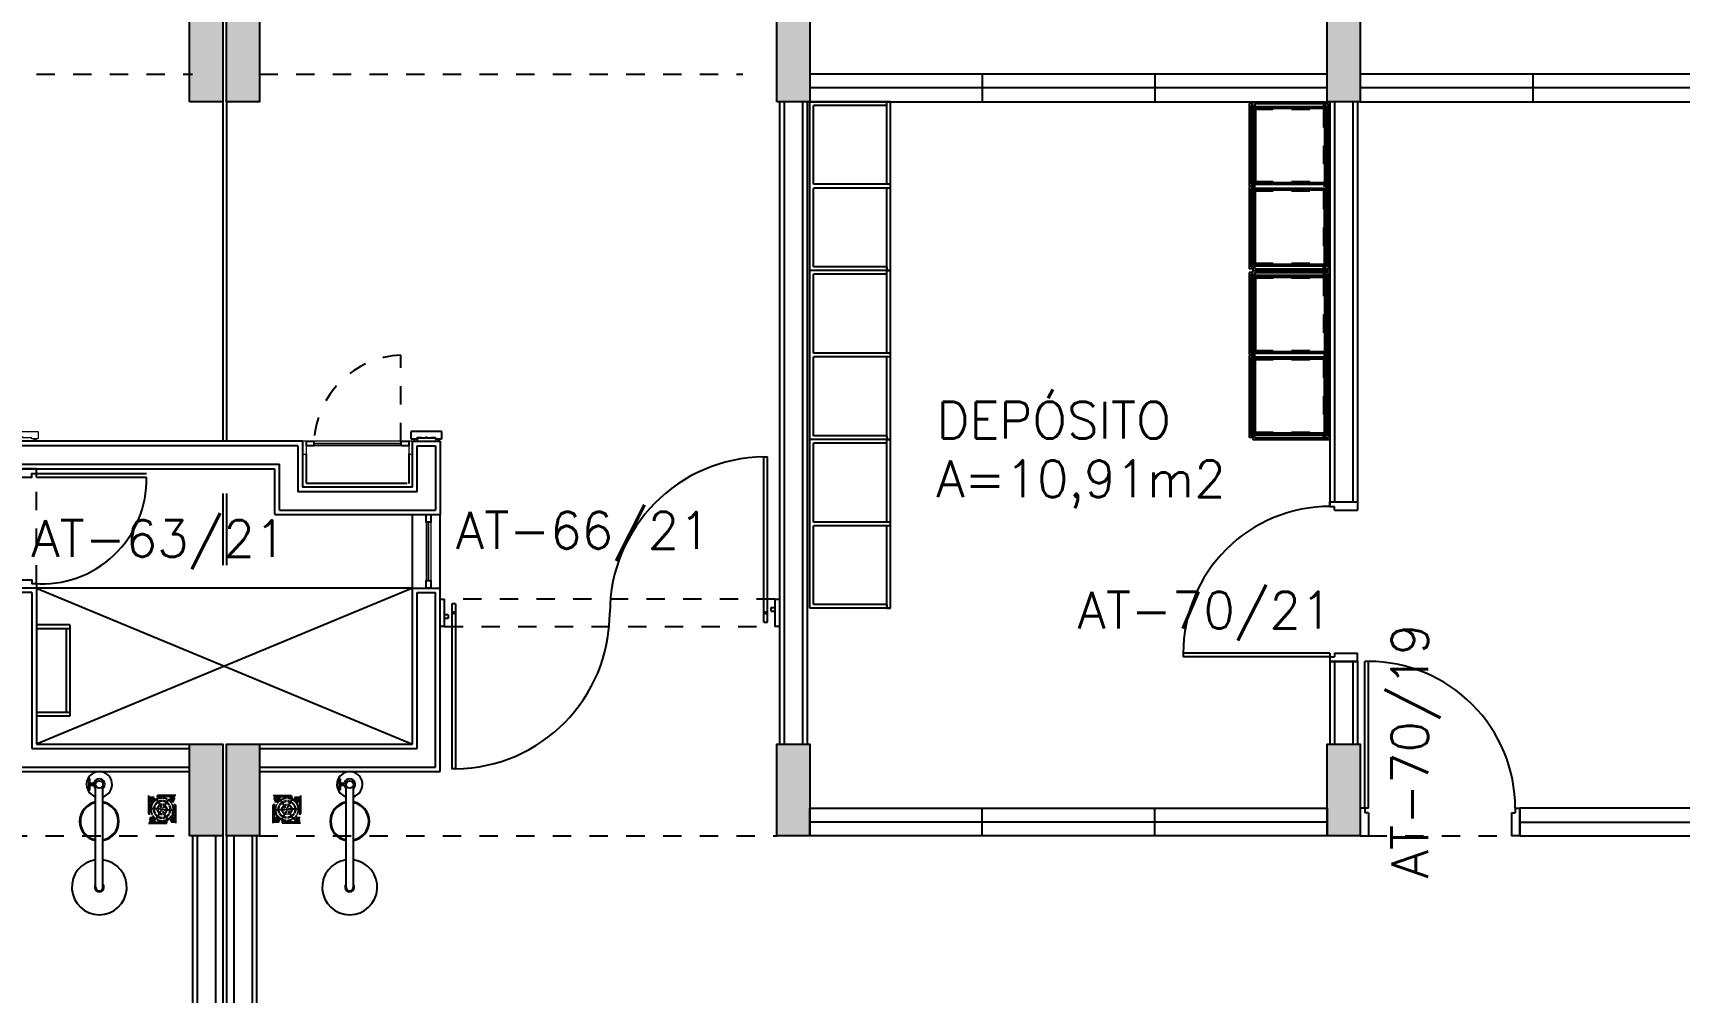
# Model space of a CAD drawing. Header units: metres. Extents: x -31 to 130, y -13 to 69.
# Drawn here: x 62.06 to 71.03, y 9.07 to 14.3 of the extents above; entities that cross this region are included whole.
import ezdxf

# ---------------------------------------------------------------- set-up
doc = ezdxf.new("R2010")
doc.units = ezdxf.units.M
doc.header["$LTSCALE"] = 0.002
doc.header["$MEASUREMENT"] = 0
doc.linetypes.add('HIDDEN', pattern=[9.525, 6.35, -3.175])
doc.linetypes.add('HIDDEN2', pattern=[4.7625, 3.175, -1.5875])
doc.layers.get('0').update_dxf_attribs({"linetype": 'CONTINUOUS'})
for name, color, linetype in [('A-WC', 2, 'CONTINUOUS'), ('ar-alv', 2, 'CONTINUOUS'), ('ar-armario180', 1, 'CONTINUOUS'), ('ar-esq', 2, 'CONTINUOUS'), ('ar-estc', 1, 'CONTINUOUS'), ('AR-LAY-OUT-EQUIPAMENTOS', 1, 'CONTINUOUS'), ('ar-piso', 1, 'CONTINUOUS'), ('ar-porta', 1, 'CONTINUOUS'), ('ar-proj', 1, 'HIDDEN'), ('ar-projarmario', 1, 'HIDDEN'), ('ar-ralo', 1, 'CONTINUOUS'), ('ar-reboco', 2, 'CONTINUOUS'), ('ar-shaft', 2, 'CONTINUOUS'), ('ar-wc', 2, 'CONTINUOUS'), ('ar-xis', 1, 'CONTINUOUS'), ('armario piso-teto', 1, 'CONTINUOUS'), ('armario-proj', 1, 'HIDDEN2'), ('armariop-t01', 1, 'CONTINUOUS'), ('DET-PIVO', 2, 'CONTINUOUS'), ('ENDEREÇO', 2, 'CONTINUOUS'), ('esq-01', 1, 'CONTINUOUS'), ('esq-02', 1, 'CONTINUOUS'), ('esq4', 1, 'CONTINUOUS'), ('estc-01', 3, 'CONTINUOUS'), ('h-estc', 3, 'CONTINUOUS'), ('PROJ-MARCO', 1, 'HIDDEN'), ('ptm', 2, 'CONTINUOUS'), ('ptm1', 1, 'CONTINUOUS'), ('ralo', 1, 'HIDDEN2'), ('shaft1', 2, 'CONTINUOUS'), ('TEXTO', 2, 'CONTINUOUS'), ('ÁREA', 2, 'CONTINUOUS')]:
    doc.layers.add(name, color=color, linetype=linetype)
doc.styles.add('UNB-100', font='simplex.shx', dxfattribs={"height": 0.2})
doc.styles.add('UNB1-100', font='simplex.shx', dxfattribs={"height": 0.2})

# ---------------------------------------------------------------- blocks, each defined once
blk = doc.blocks.new('plr01-01p')
at = {"layer": 'h-estc'}
blk.add_hatch(color=3, dxfattribs=at).paths.add_polyline_path([(0.09, 0.075), (-0.09, 0.075), (-0.09, -0.625), (0.09, -0.625)])
at = {"layer": 'estc-01', "color": 3}
blk.add_lwpolyline([(-0.09, 0.075), (-0.09, -0.625), (0.09, -0.625), (0.09, 0.075)], close=True, dxfattribs=at)
blk = doc.blocks.new('plr02-01p')
at = {"layer": 'h-estc'}
blk.add_hatch(color=3, dxfattribs=at).paths.add_polyline_path([(0.09, 0.075), (-0.09, 0.075), (-0.09, -0.425), (0.09, -0.425)])
at = {"layer": 'estc-01', "color": 3}
blk.add_lwpolyline([(-0.09, 0.075), (-0.09, -0.425), (0.09, -0.425), (0.09, 0.075)], close=True, dxfattribs=at)
blk = doc.blocks.new('esq15-01p')
at = {"layer": 'esq-01'}
for p, q in [((2.91, 0), (0.09, 0)), ((1.03, -0.075), (1.03, 0.075)), ((1.97, -0.075), (1.97, 0.075))]:
    blk.add_line(p, q, dxfattribs=at)
at = {"layer": 'esq-02'}
blk.add_lwpolyline([(2.91, -0.075), (0.09, -0.075), (0.09, 0.075), (2.91, 0.075)], close=True, dxfattribs=at)
blk = doc.blocks.new('pm-80-01p')
at = {"layer": 'ptm'}
for p, q in [((0.105, 0.075), (0.105, 0.875)), ((0.125, 0.875), (0.105, 0.875)), ((0.125, 0.075), (0.125, 0.875)), ((0.105, 0.075), (0.08, 0.075)), ((0.08, 0.075), (0.08, -0.075)), ((0.125, 0.075), (0.105, 0.075)), ((0.105, 0.075), (0.105, 0.05)), ((0.125, 0.05), (0.105, 0.05)), ((0.125, 0.05), (0.125, -0.075)), ((0.905, 0.05), (0.905, -0.075)), ((0.905, 0.05), (0.925, 0.05)), ((0.925, 0.075), (0.95, 0.075)), ((0.925, 0.075), (0.925, 0.05)), ((0.95, 0.075), (0.95, -0.075)), ((0.08, -0.075), (0.125, -0.075)), ((0.95, -0.075), (0.905, -0.075))]:
    blk.add_line(p, q, dxfattribs=at)
at = {"layer": 'ptm', "color": 1}
blk.add_arc((0.125, 0.075), 0.8, 360, 90, dxfattribs=at)
blk = doc.blocks.new('esq16-01p')
at = {"layer": 'esq-01'}
for p, q in [((2.025, 0), (0.075, 0)), ((1.075, 0.075), (1.075, -0.075)), ((2.025, 0.075), (2.025, -0.075))]:
    blk.add_line(p, q, dxfattribs=at)
at = {"layer": 'esq-02'}
blk.add_lwpolyline([(2.025, 0.075), (0.075, 0.075), (0.075, -0.075), (2.025, -0.075)], close=True, dxfattribs=at)
at = {"rotation": 180}
blk.add_blockref('pm-80-01p', (2.975, 0), dxfattribs=at)
blk = doc.blocks.new('sh-04p')
at = {"layer": 'ar-alv'}
for p, q in [((-1.15, 0.05), (-1.15, -0.9)), ((-0.19, 0.05), (-1.15, 0.05)), ((1.15, 0.05), (0.19, 0.05)), ((1.15, -0.9), (1.15, 0.05)), ((-1.05, -0.05), (-1.05, -0.9)), ((-0.19, -0.05), (-1.05, -0.05)), ((1.05, -0.05), (0.19, -0.05)), ((1.05, -0.9), (1.05, -0.05)), ((-1.05, -0.9), (-1.15, -0.9)), ((1.05, -0.9), (1.15, -0.9)), ((-1.15, -1.7), (-1.15, -1.35)), ((-0.3, -1.35), (-1.15, -1.35)), ((-0.3, -1.35), (-0.3, -1.6)), ((-1.05, -1.45), (-0.4, -1.45)), ((-1.05, -1.45), (-1.05, -1.7)), ((-0.4, -1.7), (-0.4, -1.45)), ((1.15, -1.6), (-0.3, -1.6)), ((1.15, -1.7), (1.15, -1.6)), ((-1.05, -1.7), (-1.15, -1.7)), ((-0.4, -1.7), (1.1502, -1.7))]:
    blk.add_line(p, q, dxfattribs=at)
at = {"layer": 'ar-proj'}
for p, q in [((1.025, -0.95), (1.025, -1.53)), ((1.175, -1.53), (1.175, -0.97))]:
    blk.add_line(p, q, dxfattribs=at)
at = {"layer": 'ar-proj', "ltscale": 0.01}
blk.add_line((-0.9613, -1.725), (-0.9613, -2.195), dxfattribs=at)
blk.add_arc((-0.9824, -1.6994), 0.496, 272.43382, 357.04275, dxfattribs=at)
at = {"layer": 'ar-reboco'}
for p, q in [((-1.175, 0.075), (-1.175, -0.925)), ((-0.19, 0.075), (-1.175, 0.075)), ((1.175, 0.075), (0.19, 0.075)), ((1.175, -0.925), (1.175, 0.075)), ((-1.025, -0.075), (-1.025, -0.925)), ((-0.19, -0.075), (-1.025, -0.075)), ((1.025, -0.075), (0.19, -0.075)), ((1.025, -0.925), (1.025, -0.075)), ((-1.025, -0.925), (-1.175, -0.925)), ((1.025, -0.925), (1.175, -0.925)), ((-1.175, -1.725), (-1.175, -1.325)), ((-0.275, -1.325), (-1.175, -1.325)), ((-0.275, -1.325), (-0.275, -1.575)), ((-1.025, -1.475), (-0.425, -1.475)), ((-1.025, -1.475), (-1.025, -1.725)), ((-0.425, -1.725), (-0.425, -1.475)), ((1.175, -1.575), (-0.275, -1.575)), ((1.175, -1.725), (1.175, -1.5877)), ((-1.025, -1.725), (-1.175, -1.725)), ((-0.425, -1.725), (1.175, -1.725))]:
    blk.add_line(p, q, dxfattribs=at)
at = {"layer": 'ar-xis'}
for p, q in [((-1.025, -0.925), (1.025, -0.075)), ((1.025, -0.925), (-1.025, -0.075))]:
    blk.add_line(p, q, dxfattribs=at)
at = {"layer": 'esq-01'}
for p, q in [((-1.15, -1.7428), (-1.1261, -1.7428)), ((-1.075, -1.7428), (-1.05, -1.7428))]:
    blk.add_line(p, q, dxfattribs=at)
at = {"layer": 'esq-01', "lineweight": 15}
blk.add_line((-1.025, -1.7143), (-1.025, -1.7158), dxfattribs=at)
at = {"layer": 'esq-01', "lineweight": 15, "flags": 128}
for points in [[(-1.025, -1.655), (-1.025, -1.725), (-1.004, -1.725), (-1.004, -1.655)], [(-0.446, -1.655), (-0.446, -1.725), (-0.425, -1.725), (-0.425, -1.655)]]:
    blk.add_lwpolyline(points, close=True, dxfattribs=at)
at = {"layer": 'esq-01', "flags": 128}
blk.add_lwpolyline([(-1.02, -1.7777, 0.414214), (-1.015, -1.7727), (-1.015, -1.7427, 0.414214), (-1.02, -1.7377), (-1.05, -1.7377), (-1.05, -1.7428), (-1.0975, -1.7428), (-1.0975, -1.7478), (-1.1025, -1.7478), (-1.1025, -1.7428), (-1.15, -1.7428), (-1.15, -1.7377), (-1.18, -1.7377), (-1.18, -1.7377, 0.414214), (-1.185, -1.7427), (-1.185, -1.7727, 0.414214), (-1.18, -1.7777)], format="xyb", close=True, dxfattribs=at)
at = {"layer": 'esq-01', "lineweight": 15, "flags": 128}
blk.add_lwpolyline([(1.02, -1.7777, -0.414214), (1.015, -1.7727), (1.015, -1.7427, -0.414214), (1.02, -1.7377), (1.05, -1.7377), (1.05, -1.7428), (1.0975, -1.7428), (1.0975, -1.7478), (1.1025, -1.7478), (1.1025, -1.7428), (1.15, -1.7428), (1.15, -1.7377), (1.18, -1.7377), (1.18, -1.7377, -0.414214), (1.185, -1.7427), (1.185, -1.7727, -0.414214), (1.18, -1.7777)], format="xyb", close=True, dxfattribs=at)
at = {"layer": 'esq4'}
for p, q in [((-1.175, -0.925), (-1.175, -1.325)), ((-1.025, -0.925), (-1.025, -1.325)), ((-1.05, -1.7428), (-1.05, -1.725)), ((-1.025, -1.7377), (-1.0377, -1.7377)), ((-1.0361, -1.7266), (-1.0361, -1.7361)), ((-1.0361, -1.7361), (-1.025, -1.7361)), ((-1.025, -1.7361), (-1.025, -1.7377)), ((1.025, -1.7361), (1.025, -1.7377)), ((1.0361, -1.7361), (1.025, -1.7361)), ((1.0361, -1.7266), (1.0361, -1.7361)), ((1.1639, -1.7266), (1.1639, -1.7361)), ((1.1639, -1.7361), (1.175, -1.7361)), ((1.175, -1.7361), (1.175, -1.7377))]:
    blk.add_line(p, q, dxfattribs=at)
at = {"layer": 'esq4', "lineweight": 15, "ltscale": 0.0002}
for p, q in [((-1.125, -1.284), (-1.125, -0.9612)), ((-1.0999, -1.284), (-1.0999, -0.9612)), ((-0.963, -1.6999), (-0.487, -1.6999)), ((-0.963, -1.725), (-0.487, -1.725))]:
    blk.add_line(p, q, dxfattribs=at)
at = {"layer": 'esq4', "lineweight": 5}
for p, q in [((-1.025, -1.7266), (-1.0361, -1.7266)), ((-1.025, -1.725), (-1.025, -1.7266)), ((1.025, -1.725), (1.025, -1.7266)), ((1.025, -1.7266), (1.0361, -1.7266)), ((1.175, -1.7266), (1.1639, -1.7266)), ((1.175, -1.725), (1.175, -1.7266))]:
    blk.add_line(p, q, dxfattribs=at)
at = {"layer": 'esq4', "linetype": 'Continuous', "lineweight": 5}
for points in [[(1.175, -1.575), (1.1623, -1.575), (1.1623, -1.5877), (1.175, -1.5877), (1.175, -1.5861), (1.1639, -1.5861), (1.1639, -1.5766), (1.175, -1.5766)], [(-1.175, -1.7377), (-1.15, -1.7377), (-1.15, -1.725), (-1.175, -1.725), (-1.175, -1.7265), (-1.1639, -1.7265), (-1.1639, -1.7361), (-1.175, -1.7361)]]:
    blk.add_lwpolyline(points, close=True, dxfattribs=at)
at = {"layer": 'ptm'}
for p, q in [((1.025, -1.53), (0.425, -1.53)), ((1.025, -1.55), (0.425, -1.55)), ((1.025, -1.53), (1.025, -1.55))]:
    blk.add_line(p, q, dxfattribs=at)
for points in [[(1.025, -0.925), (1.175, -0.925), (1.175, -0.97), (1.05, -0.97), (1.05, -0.95), (1.025, -0.95), (1.025, -0.925)], [(1.025, -1.575), (1.175, -1.575), (1.175, -1.53), (1.05, -1.53), (1.05, -1.55), (1.025, -1.55), (1.025, -1.575)]]:
    blk.add_lwpolyline(points, dxfattribs=at)
at = {"layer": 'ptm1'}
blk.add_arc((0.9935, -1.517), 0.5687, 85.56346, 181.31428, dxfattribs=at)
at = {"layer": 'shaft1'}
for p, q in [((0.8431, -0.7245), (0.8431, -0.2265)), ((0.8431, -0.2265), (1.025, -0.2265)), ((0.8431, -0.2475), (1.025, -0.2475)), ((0.8631, -0.7055), (0.8631, -0.2475)), ((1.0265, -0.7055), (0.8431, -0.7055)), ((1.025, -0.7265), (0.8431, -0.7265)), ((-1.1124, -0.9661), (-1.1124, -1.284)), ((-1.025, -0.925), (1.025, -0.925)), ((-1.004, -1.6584), (-1.004, -1.495)), ((-0.996, -1.495), (-0.446, -1.495)), ((-0.446, -1.495), (-0.446, -1.6569)), ((-0.487, -1.7124), (-0.963, -1.7124))]:
    blk.add_line(p, q, dxfattribs=at)
for points in [[(-1.125, -0.925), (-1.0999, -0.925), (-1.0999, -0.9661), (-1.125, -0.9661)], [(-1.125, -1.284), (-1.0999, -1.284), (-1.0999, -1.325), (-1.125, -1.325)], [(-0.963, -1.6999), (-0.963, -1.725), (-1.004, -1.725), (-1.004, -1.6999)], [(-0.446, -1.6999), (-0.446, -1.725), (-0.487, -1.725), (-0.487, -1.6999)]]:
    blk.add_lwpolyline(points, close=True, dxfattribs=at)
blk = doc.blocks.new('pm-dp90-01p')
at = {"layer": 'DET-PIVO'}
for centre in [(-0.8502, 0), (0.8498, 0)]:
    blk.add_circle(centre, 0.005, dxfattribs=at)
at = {"layer": 'PROJ-MARCO'}
for p, q in [((0.8998, 0.075), (-0.9002, 0.075)), ((-0.9002, -0.075), (0.8998, -0.075))]:
    blk.add_line(p, q, dxfattribs=at)
at = {"layer": 'ptm'}
for p, q in [((0.8398, -0.05), (0.8398, 0.8498)), ((0.8398, 0.8498), (0.8598, 0.8498)), ((0.8598, -0.05), (0.8598, 0.8498)), ((-0.9252, -0.075), (-0.9252, 0.075)), ((-0.9252, 0.075), (-0.9002, 0.075)), ((-0.9002, -0.075), (-0.9002, 0.075)), ((-0.8602, 0.05), (-0.8602, -0.8498)), ((-0.8402, 0.05), (-0.8602, 0.05)), ((-0.8402, 0.05), (-0.8402, -0.8498)), ((0.8798, 0.03), (0.8998, 0.03)), ((0.8798, 0.01), (0.8798, 0.03)), ((0.8798, 0.01), (0.8998, 0.01)), ((0.8998, 0.075), (0.9248, 0.075)), ((0.8998, 0.075), (0.8998, -0.075)), ((0.9248, 0.075), (0.9248, -0.075)), ((-0.9002, -0.075), (-0.9252, -0.075)), ((-0.8802, -0.01), (-0.9002, -0.01)), ((-0.8802, -0.03), (-0.9002, -0.03)), ((-0.8802, -0.01), (-0.8802, -0.03)), ((0.8398, -0.05), (0.8598, -0.05)), ((0.9248, -0.075), (0.8998, -0.075)), ((-0.8402, -0.8498), (-0.8602, -0.8498))]:
    blk.add_line(p, q, dxfattribs=at)
at = {"layer": 'ptm', "color": 1}
for centre, start, end in [((0.8498, 0), 90.67426, 180), ((-0.8502, 0), 270.67426, 0)]:
    blk.add_arc(centre, 0.8498, start, end, dxfattribs=at)
blk = doc.blocks.new('ralo-15cm')
at = {"layer": 'ralo'}
h = blk.add_hatch(dxfattribs=at)
h.set_pattern_fill('DOTS', color=256, scale=0.005, style=0)
h.set_pattern_definition([(0, (-210.436618, -163.386024), (0.00396875, 0.0079375), [0, -0.0079375])])
h.paths.add_polyline_path([(0.07, 0.0642, 0.109147), (0.0651, 0.07), (0.0436, 0.07, 0.234403), (0.0366, 0.0559, 0.031938), (0.0367, 0.0536, -0.085518), (0.0526, 0.0382, 0.304982), (0.07, 0.0476)])
h.paths.add_polyline_path([(-0.0467, 0.07), (-0.0652, 0.07, 0.101422), (-0.07, 0.0652), (-0.07, 0.0465, 0.322568), (-0.0515, 0.0396, -0.06492), (-0.0397, 0.0515, 0.065904), (-0.0391, 0.0559, 0.253091)])
h.paths.add_polyline_path([(-0.0535, -0.0368, 0.248259), (-0.07, -0.043), (-0.07, -0.0679, 0.039546), (-0.0679, -0.07), (-0.0441, -0.07, 0.224729), (-0.0372, -0.0555, 0.030017), (-0.0373, -0.0532, -0.089405)])
h.paths.add_polyline_path([(0.07, -0.0424, 0.270307), (0.0522, -0.0388, -0.063767), (0.0407, -0.0507, 0.073161), (0.0399, -0.0559, 0.228135), (0.0467, -0.07), (0.0693, -0.07, 0.013274), (0.07, -0.0694)])
for p, q in [((-0.0467, 0.0025), (-0.0617, 0.0025)), ((-0.0266, 0.0025), (-0.0442, 0.0025)), ((-0.0212, 0.0417), (-0.0287, 0.0547)), ((-0.0093, 0.0025), (-0.0241, 0.0025)), ((-0.0112, 0.0243), (-0.0199, 0.0395)), ((-0.0025, 0.0093), (-0.0099, 0.0221)), ((0.0068, 0.0068), (0.0142, 0.0196)), ((0.0155, 0.0218), (0.0243, 0.037)), ((0.0255, 0.0392), (0.033, 0.0522)), ((-0.0255, -0.0392), (-0.033, -0.0522)), ((-0.0155, -0.0218), (-0.0243, -0.037)), ((-0.0068, -0.0068), (-0.0142, -0.0196)), ((0.0025, -0.0093), (0.0099, -0.0221)), ((0.0093, -0.0025), (0.0241, -0.0025)), ((0.0112, -0.0243), (0.0199, -0.0395)), ((0.0212, -0.0417), (0.0287, -0.0547)), ((0.0266, -0.0025), (0.0442, -0.0025)), ((0.0467, -0.0025), (0.0617, -0.0025))]:
    blk.add_line(p, q, dxfattribs=at)
for points in [[(-0.075, -0.075), (0.075, -0.075), (0.075, 0.075), (-0.075, 0.075)], [(-0.07, -0.07), (0.07, -0.07), (0.07, 0.07), (-0.07, 0.07)]]:
    blk.add_lwpolyline(points, close=True, dxfattribs=at)
for radius in [0.065, 0.00337]:
    blk.add_circle((0, 0), radius, dxfattribs=at)
for radius, start, end in [(0.0617, 152.32062, 177.67938), (0.0617, 122.32062, 147.67938), (0.0468, 153.06507, 176.93493), (0.0443, 153.23839, 176.76161), (0.0468, 123.06507, 146.93493), (0.0443, 123.23839, 146.76161), (0.0617, 92.32062, 117.67938), (0.0268, 155.36153, 174.63847), (0.0243, 155.91602, 174.08398), (0.0268, 125.36153, 144.63847), (0.0468, 93.06507, 116.93493), (0.0443, 93.23839, 116.76161), (0.0243, 125.91602, 144.08398), (0.0268, 95.36153, 114.63847), (0.0243, 95.91602, 114.08398), (0.0617, 62.32062, 87.67938), (0.0468, 63.06507, 86.93493), (0.0443, 63.23839, 86.76161), (0.0268, 65.36153, 84.63847), (0.0243, 65.91602, 84.08398), (0.0243, 35.91602, 54.08398), (0.0268, 35.36153, 54.63847), (0.0243, 5.91602, 24.08398), (0.0443, 33.23839, 56.76161), (0.0268, 5.36153, 24.63847), (0.0468, 33.06507, 56.93493), (0.0617, 32.32062, 57.67938), (0.0443, 3.23839, 26.76161), (0.0468, 3.06507, 26.93493), (0.0617, 2.32062, 27.67938), (0.0617, 182.32062, 207.67938), (0.0617, 212.32062, 237.67938), (0.0468, 183.06507, 206.93493), (0.0443, 183.23839, 206.76161), (0.0468, 213.06507, 236.93493), (0.0443, 213.23839, 236.76161), (0.0617, 242.32062, 267.67938), (0.0268, 185.36153, 204.63847), (0.0243, 185.91602, 204.08398), (0.0268, 215.36153, 234.63847), (0.0468, 243.06507, 266.93493), (0.0443, 243.23839, 266.76161), (0.0243, 215.91602, 234.08398), (0.0268, 245.36153, 264.63847), (0.0243, 245.91602, 264.08398), (0.0243, 275.91602, 294.08398), (0.0268, 275.36153, 294.63847), (0.0443, 273.23839, 296.76161), (0.0468, 273.06507, 296.93493), (0.0617, 272.32062, 297.67938), (0.0243, 305.91602, 324.08398), (0.0268, 305.36153, 324.63847), (0.0243, 335.91602, 354.08398), (0.0268, 335.36153, 354.63847), (0.0443, 303.23839, 326.76161), (0.0468, 303.06507, 326.93493), (0.0617, 302.32062, 327.67938), (0.0443, 333.23839, 356.76161), (0.0468, 333.06507, 356.93493), (0.0617, 332.32062, 357.67938)]:
    blk.add_arc((0, 0), radius, start, end, dxfattribs=at)
blk = doc.blocks.new('mob-ar5')
at = {"layer": 'armario piso-teto'}
for p, q in [((-0.48, 0.44), (0.44, 0.44)), ((-0.48, 0.42), (-0.48, 0.44)), ((-0.48, 0.44), (-0.48, 0.42)), ((-0.48, 0.42), (-0.48, 0)), ((-0.46, 0.42), (-0.48, 0.42)), ((-0.47, 0.42), (-0.03, 0.42)), ((-0.46, 0.42), (-0.46, 0.02)), ((-0.03, 0.44), (-0.03, 0.02)), ((-0.03, 0.44), (-0.03, 0.42)), ((-0.01, 0.44), (-0.01, 0.42)), ((-0.01, 0.44), (-0.01, 0.02)), ((-0.01, 0.42), (0.42, 0.42)), ((0.42, 0.42), (0.42, 0.02)), ((0.42, 0.42), (0.44, 0.42)), ((0.44, 0.44), (0.44, 0)), ((-0.48, 0), (0.44, 0)), ((-0.46, 0.02), (-0.03, 0.02)), ((-0.01, 0.02), (0.42, 0.02))]:
    blk.add_line(p, q, dxfattribs=at)
blk = doc.blocks.new('mob-ar5m')
at = {"layer": 'armario piso-teto'}
for p, q in [((-0.48, 0.42), (-0.48, 0)), ((-0.455, 0.42), (-0.48, 0.42)), ((-0.47, 0.44), (-0.0225, 0.44)), ((-0.47, 0.41), (-0.47, 0.01)), ((-0.47, 0.41), (-0.455, 0.41)), ((-0.46, 0.43), (-0.0325, 0.43)), ((-0.455, 0.41), (-0.455, 0.42)), ((-0.03, 0.42), (-0.03, 0.02)), ((-0.0175, 0.44), (0.43, 0.44)), ((-0.01, 0.42), (-0.01, 0.02)), ((-0.0075, 0.43), (0.42, 0.43)), ((0.415, 0.42), (0.44, 0.42)), ((0.415, 0.41), (0.415, 0.42)), ((0.43, 0.41), (0.415, 0.41)), ((0.43, 0.41), (0.43, 0.01)), ((0.44, 0.42), (0.44, 0)), ((-0.48, 0), (-0.455, 0)), ((-0.47, 0.035), (-0.46, 0.035)), ((-0.47, 0.01), (0.43, 0.01)), ((-0.46, 0.035), (-0.46, 0.02)), ((-0.46, 0.02), (0.42, 0.02)), ((-0.455, 0.01), (-0.455, 0)), ((0.415, 0.01), (0.415, 0)), ((0.44, 0), (0.415, 0)), ((0.42, 0.035), (0.42, 0.02)), ((0.43, 0.035), (0.42, 0.035))]:
    blk.add_line(p, q, dxfattribs=at)
at = {"layer": 'armario piso-teto', "linetype": 'Continuous'}
for p, q in [((-0.47, 0.42), (-0.47, 0.44)), ((-0.46, 0.42), (-0.46, 0.43)), ((-0.0325, 0.42), (-0.0325, 0.43)), ((-0.0325, 0.42), (-0.0075, 0.42)), ((-0.0225, 0.42), (-0.0225, 0.44)), ((-0.0225, 0.42), (-0.0225, 0.44)), ((-0.02, 0.42), (-0.02, 0.405)), ((-0.0175, 0.42), (-0.0175, 0.44)), ((-0.0175, 0.42), (-0.0175, 0.44)), ((-0.0075, 0.42), (-0.0075, 0.43)), ((0.42, 0.42), (0.42, 0.43)), ((0.43, 0.42), (0.43, 0.44)), ((-0.02, 0.02), (-0.02, 0.035))]:
    blk.add_line(p, q, dxfattribs=at)
at = {"layer": 'armario-proj', "linetype": 'HIDDEN2'}
for p, q in [((-0.455, 0.41), (-0.44, 0.41)), ((-0.44, 0.41), (-0.44, 0.02)), ((-0.045, 0.41), (-0.045, 0.02)), ((-0.03, 0.41), (-0.045, 0.41)), ((0.005, 0.41), (0.005, 0.02)), ((0.4, 0.41), (0.4, 0.02)), ((-0.44, 0.035), (-0.045, 0.035)), ((0.005, 0.035), (0.4, 0.035))]:
    blk.add_line(p, q, dxfattribs=at)
at = {"layer": 'armariop-t01', "linetype": 'Continuous'}
for p, q in [((-0.455, 0.42), (-0.0325, 0.42)), ((-0.455, 0.41), (-0.455, 0.02)), ((-0.45, 0.41), (-0.035, 0.41)), ((-0.45, 0.41), (-0.45, 0.025)), ((-0.445, 0.405), (-0.04, 0.405)), ((-0.445, 0.405), (-0.445, 0.03)), ((-0.01, 0.41), (0.005, 0.41)), ((0.415, 0.42), (-0.0075, 0.42)), ((0.41, 0.41), (-0.005, 0.41)), ((0.405, 0.405), (0, 0.405)), ((0.4, 0.4099), (0.415, 0.4099)), ((0.405, 0.405), (0.405, 0.03)), ((0.41, 0.41), (0.41, 0.025)), ((0.415, 0.41), (0.415, 0.02)), ((-0.455, 0), (0.415, 0))]:
    blk.add_line(p, q, dxfattribs=at)
at = {"layer": 'armariop-t01'}
for p, q in [((-0.04, 0.405), (-0.04, 0.03)), ((-0.035, 0.41), (-0.035, 0.025)), ((-0.005, 0.41), (-0.005, 0.025)), ((0, 0.405), (0, 0.03)), ((-0.45, 0.025), (-0.035, 0.025)), ((-0.445, 0.03), (-0.04, 0.03)), ((0.41, 0.025), (-0.005, 0.025)), ((0.405, 0.03), (0, 0.03))]:
    blk.add_line(p, q, dxfattribs=at)
blk = doc.blocks.new('BOX')
at = {"color": 1}
for p, q in [((-0.057, -0.1399), (-0.057, -0.1999)), ((-0.053, -0.1399), (-0.053, -0.1999)), ((-0.03, -0.1649), (-0.053, -0.1649)), ((-0.03, -0.1749), (-0.053, -0.1749)), ((-0.02, -0.7299), (-0.02, -0.1922)), ((0.02, -0.7299), (0.02, -0.1922))]:
    blk.add_line(p, q, dxfattribs=at)
blk.add_circle((0, -0.1699), 0.02, dxfattribs=at)
for centre, radius, start, end in [((0, -0.1699), 0.0699, 286.63481, 253.36519), ((-0.055, -0.1399), 0.002, 0, 180), ((0, -0.1699), 0.03, 311.81031, 228.18969), ((0, -0.3708), 0.1072, 100.75318, 259.24682), ((-0.055, -0.1999), 0.002, 180, 0), ((0, -0.3708), 0.1072, 280.75318, 79.24682), ((0, -0.3708), 0.1032, 100.75318, 259.24682), ((0, -0.3708), 0.1032, 280.75318, 79.24682), ((0, -0.7299), 0.15, 97.66226, 82.33774), ((0, -0.7299), 0.025, 143.1301, 36.8699), ((0, -0.7299), 0.02, 180, 0)]:
    blk.add_arc(centre, radius, start, end, dxfattribs=at)
blk = doc.blocks.new('chuvemerg-p')
at = {"layer": 'A-WC', "color": 1, "xscale": 4.000000000000012, "yscale": 4.000000000000012, "zscale": 4.000000000000012, "rotation": 315.0000000000003}
blk.add_blockref('BOX', (0, 0), dxfattribs=at)
blk = doc.blocks.new('chuveiro-emerg')
at = {"layer": 'AR-LAY-OUT-EQUIPAMENTOS', "xscale": 0.250000000000002, "yscale": 0.250000000000002, "zscale": 0.250000000000002, "rotation": 134.9999999999999}
blk.add_blockref('chuvemerg-p', (-0.1, -0.0075), dxfattribs=at)
blk = doc.blocks.new('esq16b-01p')
at = {"layer": 'esq-01'}
for p, q in [((2.91, 0), (0.09, 0)), ((1.03, -0.075), (1.03, 0.075)), ((1.97, -0.075), (1.97, 0.075))]:
    blk.add_line(p, q, dxfattribs=at)
at = {"layer": 'esq-02'}
blk.add_lwpolyline([(2.91, -0.075), (0.09, -0.075), (0.09, 0.075), (2.91, 0.075)], close=True, dxfattribs=at)

msp = doc.modelspace()

# ---------------------------------------------------------------- linework, layer by layer
at = {"layer": 'ar-alv'}
for p, q in [((66.15, 13.925), (66.15, 10.425)), ((66.25, 13.925), (66.25, 10.425)), ((69.15, 13.925), (69.15, 11.745)), ((69.25, 13.925), (69.25, 11.745)), ((69.15, 10.875), (69.15, 10.425)), ((69.25, 10.875), (69.25, 10.425)), ((62.95, 9.925), (62.95, 0.075)), ((63.05, 9.925), (63.05, 0.075)), ((63.15, 9.925), (63.15, 0.075)), ((63.25, 9.925), (63.25, 0.075))]:
    msp.add_line(p, q, dxfattribs=at)
at = {"layer": 'ar-piso'}
for p, q in [((63.09, 13.925), (63.09, 12.075)), ((63.11, 13.925), (63.11, 12.075)), ((63.09, 11.7909), (63.09, 11.4)), ((63.11, 11.7909), (63.11, 11.4)), ((63.09, 9.925), (63.09, 0.075)), ((63.11, 9.925), (63.11, 0.075))]:
    msp.add_line(p, q, dxfattribs=at)
at = {"layer": 'ar-proj'}
for p, q in [((60.075, 14.075), (62.925, 14.075)), ((63.29, 14.075), (65.925, 14.075)), ((59.925, 9.925), (62.91, 9.925)), ((63.29, 9.925), (66.11, 9.925))]:
    msp.add_line(p, q, dxfattribs=at)
at = {"layer": 'ar-projarmario'}
msp.add_line((69.335, 9.925), (70.115, 9.925), dxfattribs=at)
at = {"layer": 'ar-reboco'}
for p, q in [((66.125, 13.925), (66.125, 10.425)), ((66.275, 13.925), (66.275, 10.425)), ((69.125, 13.925), (69.125, 11.7272)), ((69.275, 13.925), (69.275, 11.7272)), ((69.275, 10.875), (69.125, 10.875)), ((69.125, 10.875), (69.125, 10.425)), ((69.275, 10.875), (69.275, 10.425)), ((62.925, 9.925), (62.925, 0.075)), ((63.275, 9.925), (63.275, 0.075))]:
    msp.add_line(p, q, dxfattribs=at)

# ---------------------------------------------------------------- block references
at = {"layer": 'ar-armario180', "xscale": -1}
for name, p, rotation in [('mob-ar5', (66.29, 13.485), 270), ('mob-ar5m', (69.125, 13.445), 90), ('mob-ar5', (66.29, 12.565), 270), ('mob-ar5m', (69.125, 12.525), 90), ('mob-ar5', (66.29, 11.645), 270)]:
    msp.add_blockref(name, p, dxfattribs=dict(at, rotation=rotation))
at = {"layer": 'ar-esq', "xscale": -1, "rotation": 180}
for p in [(66.2, 14), (69.2, 14)]:
    msp.add_blockref('esq15-01p', p, dxfattribs=at)
at = {"layer": 'ar-esq', "rotation": 180}
msp.add_blockref('esq16-01p', (72.185, 10), dxfattribs=at)
at = {"layer": 'ar-esq'}
msp.add_blockref('esq16b-01p', (66.2, 10), dxfattribs=at)
at = {"layer": 'ar-estc', "xscale": -1, "rotation": 180}
for name, p in [('plr01-01p', (63, 14)), ('plr01-01p', (63.2, 14)), ('plr01-01p', (66.2, 14)), ('plr01-01p', (69.2, 14)), ('plr02-01p', (63, 10)), ('plr02-01p', (63.2, 10)), ('plr02-01p', (66.2, 10)), ('plr02-01p', (69.2, 10))]:
    msp.add_blockref(name, p, dxfattribs=at)
at = {"layer": 'ar-porta'}
msp.add_blockref('pm-dp90-01p', (65.2, 11.14), dxfattribs=at)
at = {"layer": 'ar-porta', "rotation": 90}
msp.add_blockref('pm-80-01p', (69.2, 10.795), dxfattribs=at)
at = {"layer": 'ar-ralo'}
msp.add_blockref('ralo-15cm', (62.76, 10.0691), dxfattribs=at)
at = {"layer": 'ar-ralo', "xscale": -1}
msp.add_blockref('ralo-15cm', (63.44, 10.0691), dxfattribs=at)
at = {"layer": 'ar-shaft', "rotation": 180}
msp.add_blockref('sh-04p', (63.1, 10.35), dxfattribs=at)
at = {"layer": 'ar-wc', "rotation": 270}
for p in [(62.425, 10.275), (63.79, 10.275)]:
    msp.add_blockref('chuveiro-emerg', p, dxfattribs=at)

# ---------------------------------------------------------------- texts
at = {"layer": 'ENDEREÇO', "style": 'UNB-100'}
for s, p in [('AT-63/21', (62.0475, 11.4449)), ('AT-66/21', (64.361, 11.4896)), ('AT-70/21', (67.7494, 11.0551))]:
    msp.add_text(s, height=0.2, dxfattribs=at).set_placement(p)
msp.add_text('AT-70/19', height=0.2, rotation=90, dxfattribs=at).set_placement((69.6602, 9.6933))
at = {"layer": 'TEXTO', "style": 'UNB1-100'}
msp.add_text('DEPÓSITO', height=0.2, dxfattribs=at).set_placement((66.9801, 12.0903))
at = {"layer": 'ÁREA', "style": 'UNB1-100'}
msp.add_text('A=10,91m2', height=0.2, dxfattribs=at).set_placement((66.9796, 11.7708))

doc.saveas('drawing.dxf')
